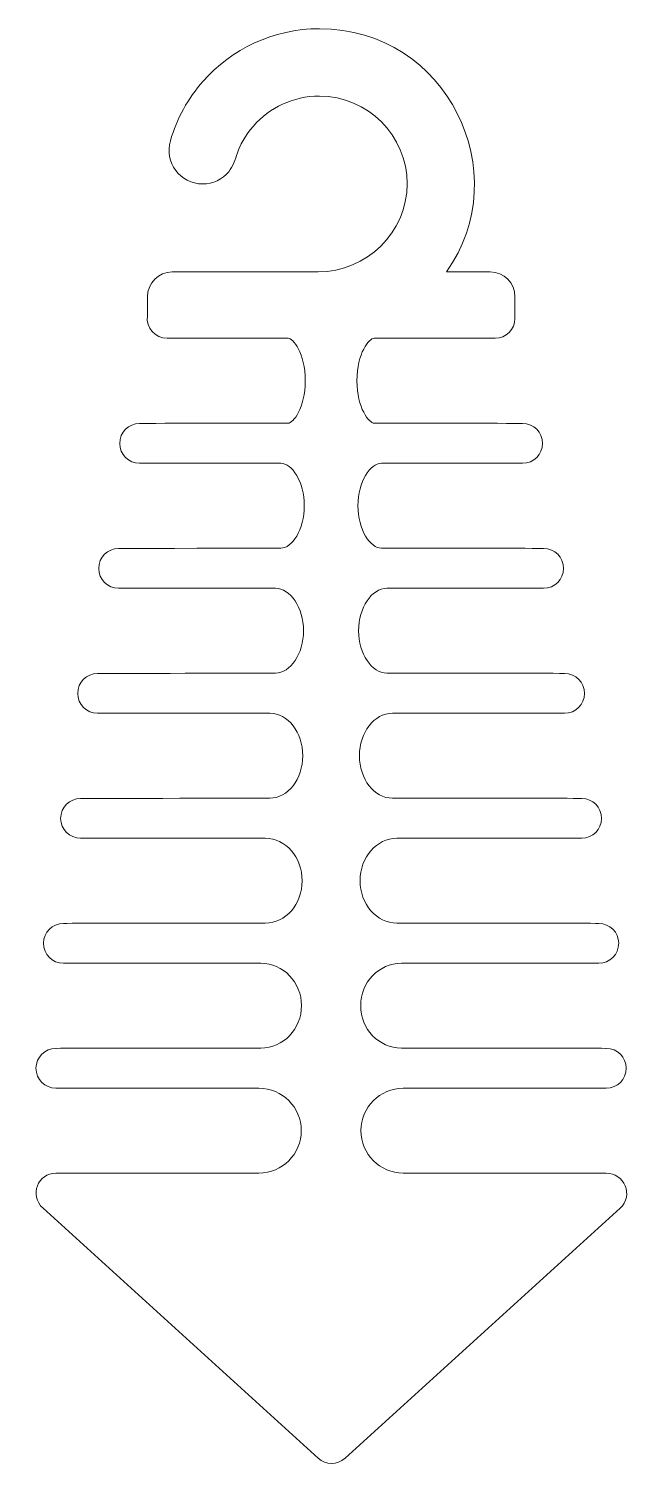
# Model space of a CAD drawing. Header units: inches. Extents: x 27.6 to 34, y -15 to 0.
import ezdxf

# ---------------------------------------------------------------- set-up
doc = ezdxf.new("R2010")
doc.units = ezdxf.units.IN
doc.header["$MEASUREMENT"] = 0
doc.layers.add('_U+0421_U+043B_U+043E_U+0439 1', color=7, linetype='Continuous')

msp = doc.modelspace()

# ---------------------------------------------------------------- linework, layer by layer
at = {"layer": '_U+0421_U+043B_U+043E_U+0439 1', "color": 1, "lineweight": 9, "true_color": 0xff0000}
msp.add_open_spline([(33.688, -11.973), (33.87, -11.973), (33.981, -12.206), (33.833, -12.341), (33.833, -12.341), (30.95, -14.96), (30.95, -14.96), (30.869, -15.033), (30.747, -15.031), (30.668, -14.96), (30.668, -14.96), (27.786, -12.341), (27.786, -12.341), (27.636, -12.204), (27.733, -11.973), (27.921, -11.973), (27.921, -11.973), (30.047, -11.973), (30.047, -11.973), (30.292, -11.973), (30.492, -11.774), (30.492, -11.528), (30.492, -11.283), (30.292, -11.084), (30.047, -11.084), (30.047, -11.084), (27.921, -11.084), (27.921, -11.084), (27.806, -11.084), (27.712, -10.99), (27.712, -10.875), (27.712, -10.76), (27.806, -10.667), (27.921, -10.667), (27.822, -10.664), (29.671, -10.664), (30.068, -10.664), (30.303, -10.664), (30.494, -10.464), (30.494, -10.219), (30.494, -9.974), (30.303, -9.775), (30.068, -9.775), (30.068, -9.775), (27.999, -9.775), (27.999, -9.775), (27.884, -9.775), (27.791, -9.681), (27.791, -9.566), (27.791, -9.451), (27.884, -9.358), (27.999, -9.358), (28.144, -9.353), (29.113, -9.355), (30.115, -9.355), (30.328, -9.355), (30.501, -9.155), (30.501, -8.91), (30.501, -8.665), (30.328, -8.465), (30.115, -8.465), (30.115, -8.465), (28.179, -8.465), (28.179, -8.465), (28.063, -8.465), (27.97, -8.372), (27.97, -8.257), (27.97, -8.142), (28.063, -8.049), (28.179, -8.049), (28.313, -8.048), (30.16, -8.046), (30.162, -8.046), (30.352, -8.046), (30.507, -7.846), (30.507, -7.601), (30.507, -7.356), (30.352, -7.156), (30.162, -7.156), (30.162, -7.156), (28.357, -7.156), (28.357, -7.156), (28.242, -7.156), (28.149, -7.063), (28.149, -6.948), (28.149, -6.833), (28.242, -6.739), (28.357, -6.739), (28.746, -6.739), (30.217, -6.736), (30.22, -6.736), (30.38, -6.736), (30.515, -6.533), (30.515, -6.292), (30.515, -6.051), (30.38, -5.847), (30.22, -5.847), (30.22, -5.847), (28.577, -5.847), (28.577, -5.847), (28.462, -5.847), (28.369, -5.754), (28.369, -5.639), (28.369, -5.524), (28.462, -5.43), (28.577, -5.43), (30.36, -5.427), (30.274, -5.427), (30.277, -5.427), (30.393, -5.427), (30.523, -5.237), (30.523, -4.982), (30.523, -4.728), (30.393, -4.538), (30.277, -4.538), (30.277, -4.538), (28.797, -4.538), (28.797, -4.538), (28.682, -4.538), (28.589, -4.444), (28.589, -4.329), (28.589, -4.214), (28.682, -4.121), (28.797, -4.121), (29.216, -4.117), (29.934, -4.118), (30.353, -4.118), (30.406, -4.118), (30.534, -3.962), (30.534, -3.673), (30.534, -3.384), (30.406, -3.228), (30.353, -3.228), (30.353, -3.228), (29.086, -3.228), (29.086, -3.228), (28.962, -3.228), (28.862, -3.12), (28.88, -2.992), (28.88, -2.992), (28.88, -2.794), (28.88, -2.794), (28.88, -2.651), (28.996, -2.534), (29.14, -2.534), (29.167, -2.534), (30.659, -2.534), (30.668, -2.534), (30.668, -2.534), (30.668, -2.533), (30.668, -2.533), (31.177, -2.533), (31.601, -2.117), (31.601, -1.612), (31.601, -1.105), (31.188, -0.692), (30.681, -0.692), (30.406, -0.692), (30.159, -0.813), (29.991, -1.005), (29.795, -1.228), (29.828, -1.367), (29.731, -1.484), (29.665, -1.563), (29.566, -1.612), (29.458, -1.612), (29.222, -1.612), (29.054, -1.385), (29.12, -1.159), (29.188, -0.926), (29.306, -0.714), (29.462, -0.537), (29.76, -0.199), (30.196, 0.014), (30.682, 0.014), (32.022, 0.014), (32.75, -1.5), (32.013, -2.534), (32.013, -2.534), (32.471, -2.534), (32.471, -2.534), (32.614, -2.534), (32.731, -2.651), (32.731, -2.794), (32.731, -2.796), (32.731, -3.018), (32.731, -3.02), (32.731, -3.135), (32.638, -3.228), (32.523, -3.228), (32.523, -3.228), (31.255, -3.228), (31.255, -3.228), (31.203, -3.228), (31.075, -3.384), (31.075, -3.673), (31.075, -3.962), (31.203, -4.118), (31.255, -4.118), (31.675, -4.118), (32.392, -4.117), (32.811, -4.121), (32.926, -4.121), (33.02, -4.214), (33.02, -4.329), (33.02, -4.444), (32.926, -4.538), (32.811, -4.538), (32.811, -4.538), (31.331, -4.538), (31.331, -4.538), (31.215, -4.538), (31.085, -4.728), (31.085, -4.982), (31.085, -5.237), (31.215, -5.427), (31.331, -5.427), (32.037, -5.428), (32.767, -5.426), (33.031, -5.43), (33.146, -5.43), (33.24, -5.524), (33.24, -5.639), (33.24, -5.754), (33.146, -5.847), (33.031, -5.847), (33.031, -5.847), (31.389, -5.847), (31.389, -5.847), (31.229, -5.847), (31.093, -6.051), (31.093, -6.292), (31.093, -6.533), (31.229, -6.736), (31.389, -6.736), (32.255, -6.737), (32.988, -6.735), (33.251, -6.739), (33.366, -6.739), (33.459, -6.833), (33.459, -6.948), (33.459, -7.063), (33.366, -7.156), (33.251, -7.156), (33.251, -7.156), (31.447, -7.156), (31.447, -7.156), (31.256, -7.156), (31.101, -7.356), (31.101, -7.601), (31.101, -7.846), (31.256, -8.046), (31.447, -8.046), (32.535, -8.046), (33.261, -8.044), (33.43, -8.049), (33.545, -8.049), (33.638, -8.142), (33.638, -8.257), (33.638, -8.372), (33.545, -8.465), (33.43, -8.465), (33.43, -8.465), (31.494, -8.465), (31.494, -8.465), (31.281, -8.465), (31.108, -8.665), (31.108, -8.91), (31.108, -9.155), (31.281, -9.355), (31.494, -9.355), (32.529, -9.355), (33.476, -9.353), (33.61, -9.358), (33.725, -9.358), (33.818, -9.451), (33.818, -9.566), (33.818, -9.681), (33.725, -9.775), (33.61, -9.775), (33.61, -9.775), (31.541, -9.775), (31.541, -9.775), (31.306, -9.775), (31.114, -9.974), (31.114, -10.219), (31.114, -10.464), (31.306, -10.664), (31.541, -10.664), (31.989, -10.664), (33.771, -10.663), (33.688, -10.667), (33.803, -10.667), (33.896, -10.76), (33.896, -10.875), (33.896, -10.99), (33.803, -11.084), (33.688, -11.084), (33.688, -11.084), (31.561, -11.084), (31.561, -11.084), (31.316, -11.084), (31.117, -11.283), (31.117, -11.528), (31.117, -11.774), (31.316, -11.973), (31.561, -11.973), (31.561, -11.973), (33.688, -11.973), (33.688, -11.973)], degree=3, knots=[0, 0, 0, 0, 1, 1, 1, 2, 2, 2, 3, 3, 3, 4, 4, 4, 5, 5, 5, 6, 6, 6, 7, 7, 7, 8, 8, 8, 9, 9, 9, 10, 10, 10, 11, 11, 11, 12, 12, 12, 13, 13, 13, 14, 14, 14, 15, 15, 15, 16, 16, 16, 17, 17, 17, 18, 18, 18, 19, 19, 19, 20, 20, 20, 21, 21, 21, 22, 22, 22, 23, 23, 23, 24, 24, 24, 25, 25, 25, 26, 26, 26, 27, 27, 27, 28, 28, 28, 29, 29, 29, 30, 30, 30, 31, 31, 31, 32, 32, 32, 33, 33, 33, 34, 34, 34, 35, 35, 35, 36, 36, 36, 37, 37, 37, 38, 38, 38, 39, 39, 39, 40, 40, 40, 41, 41, 41, 42, 42, 42, 43, 43, 43, 44, 44, 44, 45, 45, 45, 46, 46, 46, 47, 47, 47, 48, 48, 48, 49, 49, 49, 50, 50, 50, 51, 51, 51, 52, 52, 52, 53, 53, 53, 54, 54, 54, 55, 55, 55, 56, 56, 56, 57, 57, 57, 58, 58, 58, 59, 59, 59, 60, 60, 60, 61, 61, 61, 62, 62, 62, 63, 63, 63, 64, 64, 64, 65, 65, 65, 66, 66, 66, 67, 67, 67, 68, 68, 68, 69, 69, 69, 70, 70, 70, 71, 71, 71, 72, 72, 72, 73, 73, 73, 74, 74, 74, 75, 75, 75, 76, 76, 76, 77, 77, 77, 78, 78, 78, 79, 79, 79, 80, 80, 80, 81, 81, 81, 82, 82, 82, 83, 83, 83, 84, 84, 84, 85, 85, 85, 86, 86, 86, 87, 87, 87, 88, 88, 88, 89, 89, 89, 90, 90, 90, 91, 91, 91, 92, 92, 92, 93, 93, 93, 94, 94, 94, 95, 95, 95, 96, 96, 96, 97, 97, 97, 98, 98, 98, 99, 99, 99, 100, 100, 100, 101, 101, 101, 102, 102, 102, 103, 103, 103, 103], dxfattribs=at)

doc.saveas('drawing.dxf')
